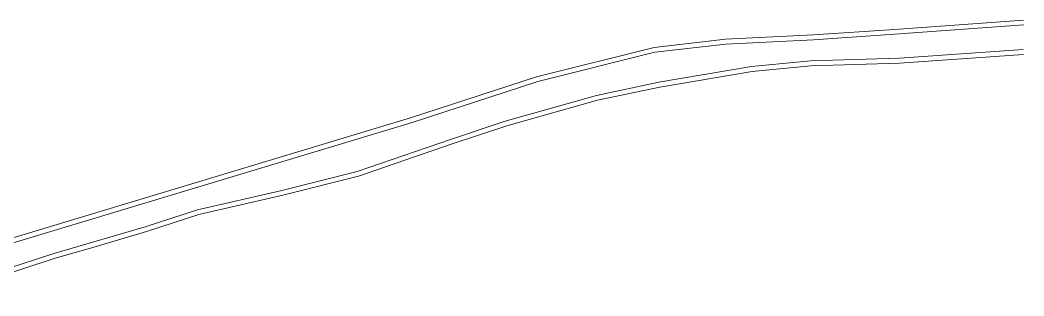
# Model space of a CAD drawing. Header units: metres. Extents: x 750 to 3116, y -341 to 1465.
# Drawn here: x 1907.8 to 2216.2, y 750.4 to 835.2 of the extents above; entities that cross this region are included whole.
import ezdxf

# ---------------------------------------------------------------- set-up
doc = ezdxf.new("R2010")
doc.units = ezdxf.units.M
doc.layers.add('Footpath', color=32, linetype='Continuous', lineweight=18)
doc.layers.add('Vehicular Road', color=253, linetype='Continuous', lineweight=20)

msp = doc.modelspace()

# ---------------------------------------------------------------- linework, layer by layer
at = {"layer": 'Footpath'}
for points in [[(2216.125, 835.191), (2176.415, 832.32), (2151.526, 830.622), (2124.5, 829.272), (2102.592, 826.769), (2066.447, 817.739), (2027.786, 805.153), (1873.651, 758.598), (1866.076, 756.749), (1859.037, 756.042), (1845.561, 753.412), (1836.437, 751.854), (1826.794, 752.066), (1815.967, 753.762), (1802.486, 755.632), (1785.869, 757.277), (1777.954, 757.907), (1762.081, 761.309), (1746.359, 763.919), (1712.64, 767.057), (1620.187, 779.969), (1552.188, 787.74), (1444.636, 794.917)], [(2216.13, 824.595), (2178.035, 821.942), (2150.715, 821.131), (2132.762, 819.39), (2104.378, 814.601), (2085.226, 810.53), (2057.327, 802.652), (2040.524, 797.086), (2011.744, 787.231), (1988.545, 781.361), (1962.707, 775.37), (1946.68, 770.148), (1930.839, 765.501), (1918.545, 761.924), (1908.286, 758.609), (1897.12, 755.077)]]:
    msp.add_lwpolyline(points, dxfattribs=at)
at = {"layer": 'Vehicular Road'}
for points in [[(2216.233, 833.695), (2176.52, 830.824), (2151.614, 829.125), (2124.623, 827.776), (2102.86, 825.29), (2066.861, 816.296), (2028.235, 803.722), (1874.046, 757.15), (1866.33, 755.267), (1859.256, 754.556), (1845.831, 751.937), (1836.548, 750.352), (1826.661, 750.568), (1815.748, 752.278), (1802.309, 754.142), (1785.735, 755.783), (1777.736, 756.42), (1761.801, 759.834), (1746.167, 762.431), (1712.467, 765.567), (1619.998, 778.481), (1552.053, 786.246), (1444.558, 793.418)], [(2216.026, 826.091), (2177.961, 823.441), (2150.62, 822.629), (2132.565, 820.878), (2104.097, 816.075), (2084.866, 811.987), (2056.887, 804.087), (2040.045, 798.507), (2011.316, 788.67), (1988.192, 782.818), (1962.304, 776.816), (1946.237, 771.581), (1930.418, 766.941), (1918.105, 763.358), (1907.83, 760.038), (1896.711, 756.521)]]:
    msp.add_lwpolyline(points, dxfattribs=at)

doc.saveas('drawing.dxf')
